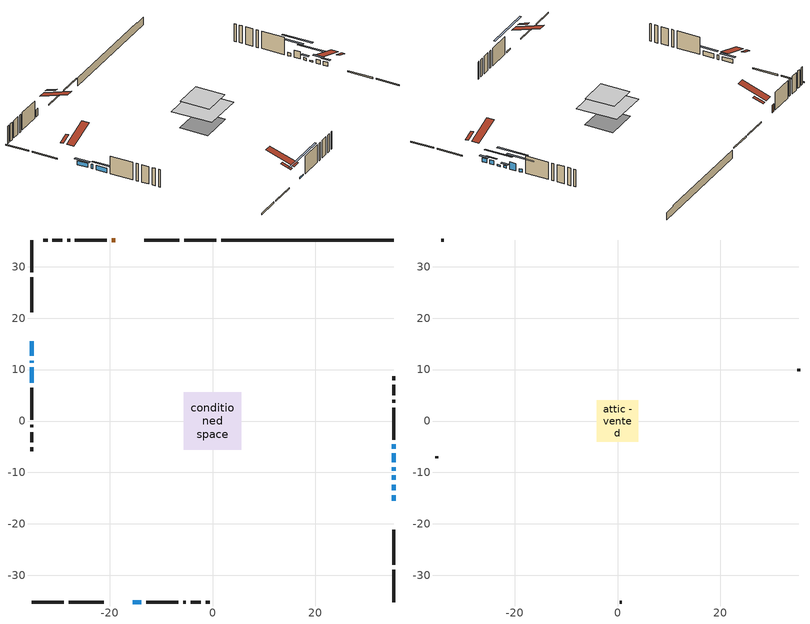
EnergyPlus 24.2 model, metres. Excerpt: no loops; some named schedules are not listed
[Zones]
conditioned space
 floor adiabatic (AdiabaticFloorConstruction): -5.57,-5.57 -5.57,5.57 5.57,5.57 5.57,-5.57 z2.99
 floor foundation (Slab1 construction): -4.48,-3.89 -4.48,3.89 4.48,3.89 4.48,-3.89 z-1.73
 wall outside (RimJoist1 construction): 0.76,35.2 -5.51,35.2 / -35.2,-35.2 -28.92,-35.2 / -35.2,35.2 -35.2,28.92 / 35.2,-35.2 35.2,-28.92 z0.55:0.85
 wall outside (RimJoist2 construction): -6.44,35.2 -13.31,35.2 / -28,-35.2 -21.13,-35.2 / -35.2,28 -35.2,21.13 / 35.2,-28 35.2,-21.13 z0.55:0.85
 wall outside (AdiabaticWallConstruction 1): -18.89,35.2 -19.6,35.2 z0.55:2.58
 wall outside (AdiabaticWallConstruction): 35.2,-15.55 35.2,-14.41 / -35.2,15.55 -35.2,12.66 z0.55:1.67; 35.2,-13.48 35.2,-12.36 z0.55:1.64; 35.2,-11.43 35.2,-10.57 / -15.55,-35.2 -13.82,-35.2 z0.55:0.93; 35.2,-9.64 35.2,-8.95 z0.55:1.21; -35.2,11.73 -35.2,11.34 z0.55:1.77; -35.2,10.41 -35.2,7.41 z0.55:1.79; 35.2,-8.03 35.2,-6.3 z0.55:2.53; 35.2,-5.37 35.2,-4.55 z0.55:1.41
 wall outside (Wall1 construction): -20.53,35.2 -26.76,35.2 / -12.9,-35.2 -6.66,-35.2 / -35.2,6.48 -35.2,0.24 / 35.2,-3.63 35.2,2.61 z0.55:5.43
 wall outside (Wall2 construction): -27.69,35.2 -28.26,35.2 / -5.73,-35.2 -5.16,-35.2 / -35.2,-0.69 -35.2,-1.25 / 35.2,3.54 35.2,4.11 z0.55:5.43
 wall outside (Wall3 construction): -29.19,35.2 -31.16,35.2 / -4.23,-35.2 -2.26,-35.2 / -35.2,-2.18 -35.2,-4.15 / 35.2,5.04 35.2,7.01 z0.55:5.43
 wall outside (Wall5 construction): -32.09,35.2 -32.9,35.2 / -1.34,-35.2 -0.53,-35.2 / -35.2,-5.08 -35.2,-5.89 / 35.2,7.94 35.2,8.75 z0.55:5.43
 wall foundation (FoundationWall1 construction): 1.69,35.2,-1.73 1.69,35.2,0.55 31.85,35.2,0.55 31.85,35.2,0.26 35.2,35.2,0.26 35.2,35.2,-1.73
 window (WindowConstruction): 35.2,-15.55 35.2,-14.41 z0.55:1.67
 window (WindowConstruction 6): 35.2,-13.48 35.2,-12.36 z0.55:1.64
 window (WindowConstruction 8): 35.2,-11.43 35.2,-10.57 z0.55:0.93
 window (WindowConstruction 9): -15.55,-35.2 -13.83,-35.2 z0.55:0.93
 window (WindowConstruction 1): 35.2,-9.64 35.2,-8.95 z0.55:1.21
 window (WindowConstruction 2): -35.2,15.55 -35.2,12.66 z0.55:1.67
 window (WindowConstruction 7): -35.2,11.73 -35.2,11.34 z0.55:1.77
 window (WindowConstruction 3): -35.2,10.41 -35.2,7.41 z0.55:1.79
 window (WindowConstruction 4): 35.2,-8.03 35.2,-6.3 z0.55:2.53
 window (WindowConstruction 5): 35.2,-5.37 35.2,-4.55 z0.55:1.41
 door (Door): -18.89,35.2 -19.6,35.2 z0.55:2.58
 ceiling adiabatic (AdiabaticFloorConstruction): 5.57,-5.57 5.57,5.57 -5.57,5.57 -5.57,-5.57 z2.99
 roof outside (Roof1 construction): -14.98,35.2,5.43 -14.98,32.4,6.36 -14.24,32.4,6.36 -14.24,35.2,5.43; -19.46,-35.2,5.43 -19.46,-32.4,6.36 -20.2,-32.4,6.36 -20.2,-35.2,5.43; -35.2,19.46,5.43 -32.4,19.46,6.36 -32.4,20.2,6.36 -35.2,20.2,5.43; 35.2,-19.46,5.43 32.4,-19.46,6.36 32.4,-20.2,6.36 35.2,-20.2,5.43
attic - vented
 floor to conditioned space (Floor1 construction Reversed): -3.99,-3.99 -3.99,3.99 3.99,3.99 3.99,-3.99 z5.43
 wall outside (Wall7 construction): -33.83,35.2 -34.27,35.2 / 0.4,-35.2 0.85,-35.2 / -35.2,-6.82 -35.2,-7.26 / 35.2,9.67 35.2,10.12 z0.55:5.43
 roof outside (Roof2 construction): -17.96,35.2,5.43 -17.96,27.43,8.02 -15.91,27.43,8.02 -15.91,35.2,5.43; -16.48,-35.2,5.43 -16.48,-27.43,8.02 -18.53,-27.43,8.02 -18.53,-35.2,5.43; -35.2,16.48,5.43 -27.43,16.48,8.02 -27.43,18.53,8.02 -35.2,18.53,5.43; 35.2,-16.48,5.43 27.43,-16.48,8.02 27.43,-18.53,8.02 35.2,-18.53,5.43
shading: 35.2,-13.8 35.2,-16.16 35.66,-16.16 35.66,-13.8 z2.28; 35.2,-11.45 35.2,-14.39 35.66,-14.39 35.66,-11.45 z2.55; 35.2,-7.22 35.2,-14.78 35.66,-14.78 35.66,-7.22 z4.28; -8.03,-35.2 -21.34,-35.2 -21.34,-35.66 -8.03,-35.66 z6.72; 35.2,-8.34 35.2,-10.25 35.66,-10.25 35.66,-8.34 z1.82; -35.2,12.05 -35.2,16.16 -35.66,16.16 -35.66,12.05 z2.28; -35.2,6.5 -35.2,11.32 -35.66,11.32 -35.66,6.5 z2.7; 35.2,-2.95 35.2,-11.38 35.66,-11.38 35.66,-2.95 z5.88; 35.2,-1.2 35.2,-8.72 35.66,-8.72 35.66,-1.2 z4.76
[Building]
Building 1: Terrain=Suburbs
[Site:Location]
Montreal Intl AP_QC: Latitude {deg}=45.47; Longitude {deg}=-73.74; Time Zone {hr}=-5; Elevation {m}=36; Keep Site Location Information=Yes
[Site:GroundTemperature:Shallow]
2.07863, -0.316383, -0.508184, 0.628371, 5.19101, 9.73239, 13.6695, 16.1636, 16.3755, 14.347, 10.5102, 6.10817
[Site:WaterMainsTemperature]
Calculation Method=Schedule; Temperature Schedule=mains temperature schedule
[Material] Roughness=Rough; Thermal Absorptance=0.9
Name | Thickness {m} | Conductivity {W/m-K} | Density {kg/m3} | Specific Heat {J/kg-K} | Solar Absorptance | Visible Absorptance
asphalt or fiberglass shingles | 0.00635 | 0.162714 | 1121.4 | 1465.45 | 0.4 | 0.4
ceiling stud and cavity | 0.1397 | 0.0760664 | 65.682 | 1177.47 | 0.7 | 0.7
concrete 4.0 in. | 0.1016 | 1.803125 | 2242.8 | 837.4 | 0.7 | 0.7
concrete 8.0 in. | 0.2032 | 1.803125 | 2242.8 | 837.4 | 0.7 | 0.7
door material | 0.04445 | 0.053851 | 512.64 | 1214.23 | 0.7 | 0.7
floor covering | 0.0127 | 0.0433444 | 54.468 | 1339.84 | 0.6 | 0.6
floor rigid ins; wall rigid ins | 0.512978 | 0.029427 | 32.04 | 1214.23 | 0.7 | 0.7
floor stud and cavity | 0.1397 | 1.75129 | 37.0049 | 1207.88 | 0.7 | 0.7
furniture material conditioned space 1 | 0.1524 | 0.115458 | 640.8 | 1214.23 | 0.6 | 0.6
gypsum board | 0.0127 | 0.160291 | 801 | 837.4 | 0.6 | 0.6
osb sheathing 0.5 in. | 0.0127 | 0.115458 | 512.64 | 1214.23 | 0.7 | 0.7
osb sheathing 0.75 in. | 0.01905 | 0.115458 | 512.64 | 1214.23 | 0.7 | 0.7
osb sheathing 2.0 in. | 0.0508 | 0.115458 | 512.64 | 1214.23 | 0.7 | 0.7
rim joist stud and cavity | 0.0508 | 0.0292424 | 125.044 | 1163.47 | 0.6 | 0.6
rim joist stud and cavity 1 | 0.0508 | 0.0293615 | 125.044 | 1163.47 | 0.6 | 0.6
roof stud and cavity | 0.2032 | 0.119488 | 78.34581 | 1123.46 | 0.7 | 0.7
wall stud and cavity | 0.1397 | 0.0937807 | 139.0536 | 1170.24 | 0.7 | 0.7
wall stud and cavity 1 | 0.1397 | 0.0988026 | 139.0536 | 1170.24 | 0.7 | 0.7
wall stud and cavity 2 | 0.1397 | 0.0812893 | 139.0536 | 1170.24 | 0.7 | 0.7
wall stud and cavity 3 | 0.1397 | 0.0833386 | 139.0536 | 1170.24 | 0.7 | 0.7
wall stud and cavity 4 | 0.0889 | 6.1454 | 50.32683 | 1063.81 | 0.6 | 0.6
wall stud and cavity 5 | 0.0889 | 0.380278 | 52.3479 | 1209.89 | 0.7 | 0.7
wall stud and cavity 6 | 0.0889 | 0.391764 | 83.0341 | 1211.67 | 0.7 | 0.7
wood siding | 0.0254 | 0.102417 | 544.68 | 1172.36 | 0.4 | 0.4
wood siding 1 | 0.00254 | 0.102417 | 544.68 | 1172.36 | 0.4 | 0.4
wood siding 2; wood siding 3; wood siding 4 | 0.0254 | 0.102417 | 544.68 | 1172.36 | 0.7 | 0.7
[WindowMaterial:SimpleGlazingSystem]
Name | U-Factor {W/m2-K} | Solar Heat Gain Coefficient
WindowMaterial | 2.67207 | 0.55
WindowMaterial 1 | 2.67661 | 0.43
WindowMaterial 2 | 2.662982 | 0.61
WindowMaterial 3 | 2.66241 | 0.62
WindowMaterial 4 | 4.1404 | 0.68
WindowMaterial 5 | 2.66639 | 0.54
WindowMaterial 6 | 2.66412 | 0.59
WindowMaterial 7 | 2.63402 | 0.59
WindowMaterial 8 | 6.064104 | 0.57
[Construction]
AdiabaticFloorConstruction: floor stud and cavity, floor rigid ins, osb sheathing 0.75 in., floor covering
AdiabaticWallConstruction: wood siding 3, wall rigid ins, wall stud and cavity 5, gypsum board
AdiabaticWallConstruction 1: wood siding 4, wall rigid ins, wall stud and cavity 5, gypsum board
Door: door material
Floor1 construction Reversed: gypsum board, ceiling stud and cavity
FoundationWall1 construction: concrete 8.0 in.
furniture construction conditioned space 1: furniture material conditioned space 1
PartitionWallConstruction: gypsum board, wall stud and cavity 6, gypsum board
RimJoist1 construction: wood siding 2, osb sheathing 2.0 in., rim joist stud and cavity
RimJoist2 construction: wood siding 2, osb sheathing 2.0 in., rim joist stud and cavity 1
Roof1 construction: asphalt or fiberglass shingles, osb sheathing 0.75 in., roof stud and cavity, gypsum board
Roof2 construction: asphalt or fiberglass shingles
Slab1 construction: concrete 4.0 in.
Wall1 construction: wood siding, osb sheathing 0.5 in., wall stud and cavity, gypsum board
Wall2 construction: wood siding, osb sheathing 0.5 in., wall stud and cavity 1, gypsum board
Wall3 construction: wood siding, osb sheathing 0.5 in., wall stud and cavity 2, gypsum board
Wall5 construction: wood siding, osb sheathing 0.5 in., wall stud and cavity 3, gypsum board
Wall7 construction: wood siding 1, wall stud and cavity 4
WindowConstruction: WindowMaterial
WindowConstruction 1: WindowMaterial 1
WindowConstruction 2: WindowMaterial 2
WindowConstruction 3: WindowMaterial 3
WindowConstruction 4: WindowMaterial 4
WindowConstruction 5: WindowMaterial 5
WindowConstruction 6: WindowMaterial 6
WindowConstruction 7: WindowMaterial 7
WindowConstruction 8; WindowConstruction 9: WindowMaterial 8
[Zone] Multiplier=1; Part of Total Floor Area=Yes
Name | Volume {m3}
attic - vented | 26.7889
conditioned space | 489.2
[Space]
Name | Zone | Volume {m3}
attic - vented 1 | attic - vented | 26.7889
conditioned space 1 | conditioned space | 489.2
[ZoneInfiltration:EffectiveLeakageArea]
infil attic - vented 1: Zone or Space=attic - vented 1; Schedule=Always On Discrete; Effective Air Leakage Area {cm2}=2547.6; Stack Coefficient=0.000519301; Wind Coefficient=1.53968e-05
[ZoneMixing]
whole house fan mix: Zone or Space=attic - vented; Schedule=Always On Continuous; Design Flow Rate Calculation Method=Flow/Zone; Design Flow Rate {m3/s}=0; Source Zone or Space=conditioned space
[SurfaceProperty:ExposedFoundationPerimeter]
Slab1: Exposed Perimeter Calculation Method=TotalExposedPerimeter; Total Exposed Perimeter {m}=33.509
[InternalMass] Zone or ZoneList=conditioned space; Space or SpaceList=conditioned space 1
Name | Construction | Surface Area {m2}
furniture mass conditioned space 1 | furniture construction conditioned space 1 | 77.5318
partition wall mass | PartitionWallConstruction | 193.83
[Lights]
interior lighting: Zone or ZoneList or Space or SpaceList=conditioned space 1; Schedule=interior lighting schedule; Design Level Calculation Method=LightingLevel; Lighting Level {W}=343.2; Return Air Fraction=0; Fraction Radiant=0.6; Fraction Visible=0.2; Fraction Replaceable=1
[People]
occupants: Zone or ZoneList or Space or SpaceList=conditioned space 1; Number of People Schedule=occupants schedule; Number of People Calculation Method=People; Number of People=3; Fraction Radiant=0.314171; Sensible Heat Fraction=0.56303; Activity Level Schedule=occupants activity schedule; Carbon Dioxide Generation Rate {m3/s-W}=0; Enable ASHRAE 55 Comfort Warnings=No; Mean Radiant Temperature Calculation Type=EnclosureAveraged
[ElectricEquipment] Zone or ZoneList or Space or SpaceList=conditioned space 1; Design Level Calculation Method=EquipmentLevel
Name | Schedule | Design Level {W} | Fraction Latent | Fraction Radiant | Fraction Lost
clothes dryer | clothes dryer schedule | 140.772 | 0.015 | 0.081 | 0.85
clothes washer | clothes washer schedule | 32.1985 | 0.03 | 0.162 | 0.7
cooking range | cooking range schedule | 215.147 | 0.08 | 0.432 | 0.2
dishwasher | dishwasher schedule | 66.8632 | 0.3 | 0.18 | 0.4
fridge | fridge schedule | 72.9452 | 0 | 0.6 | 0
mech vent bath fan 0 | mech vent bath fan 0 schedule | 100 | 0 | 0 | 1
mech vent house fan | mech vent house fan schedule | 0 | 0 | 0 | 1
mech vent house fan cfis | mech vent house fan cfis schedule | 0 | 0 | 0 | 0
mech vent range fan 0 | mech vent range fan 0 schedule | 150 | 0 | 0 | 1
misc plug loads | misc plug loads schedule | 494.7 | 0.045 | 0.513 | 0.1
whole house fan | Always On Discrete | 0 | 0 | 0 | 1
[OtherEquipment] Zone or ZoneList or Space or SpaceList=conditioned space 1; Design Level Calculation Method=EquipmentLevel
Name | Fuel Type | Schedule | Design Level {W} | Fraction Latent | Fraction Radiant | Fraction Lost
clothes dryer 1 | Electricity | clothes dryer schedule | 0 | 0.015 | 0.081 | 0.85
cooking range 1 | Electricity | cooking range schedule | 0 | 0.08 | 0.432 | 0.2
general water use latent | None | general water use schedule | 62.594 | 1 | 0 | 0
general water use sensible | None | general water use schedule | -61.6891 | 0 | 0.6 | 0
mech vent house fan latent load | None | Always On Discrete | 0 | 1 | 0 | 0
mech vent house fan sensible load | None | Always On Discrete | 0 | 0 | 0 | 0
water heater energy adjustment1 | NaturalGas | Always On Discrete | 0.01 | 0 | 0 | 1
[ZoneInfiltration:DesignFlowRate] Zone or ZoneList or Space or SpaceList=conditioned space 1; Schedule=Always On Discrete; Design Flow Rate Calculation Method=Flow/Zone; Design Flow Rate {m3/s}=0
infil flow; natural vent flow; whole house fan flow
[Foundation:Kiva]
Foundation Kiva 1: Initial Indoor Air Temperature {C}=18; Wall Height Above Grade {m}=0.549981; Wall Depth Below Slab {m}=0.2032
[Foundation:Kiva:Settings]
Soil Conductivity {W/m-K}=0.849921; Soil Density {kg/m3}=1842.3; Soil Specific Heat {J/kg-K}=418.7; Ground Solar Absorptivity=0.9; Ground Thermal Absorptivity=0.9; Ground Surface Roughness {m}=0.03; Far-Field Width {m}=40; Deep-Ground Boundary Condition=ZeroFlux; Deep-Ground Depth {m}=40; Minimum Cell Dimension {m}=0.2; Maximum Cell Growth Coefficient=3; Simulation Timestep=Timestep
[Exterior:Lights]
exterior lighting: Schedule=exterior lighting schedule; Design Level {W}=75.6
[Schedule:Constant]
Name | Hourly Value
Always On Continuous; mech vent house fan schedule; mech vent house fan cfis schedule; Always On Discrete | 1
occupants activity schedule | 117.228
fridge schedule | 0
[Schedule:Week:Daily]
interior lighting schedule Week Rule - Jan1-Jan27: interior lighting schedule day, interior lighting schedule day, interior lighting schedule day, interior lighting schedule day, interior lighting schedule day, interior lighting schedule day, interior lighting schedule day, interior lighting schedule default day, interior lighting schedule default day, interior lighting schedule default day, interior lighting schedule default day, interior lighting schedule default day
interior lighting schedule Week Rule - Jan28-Feb3: interior lighting schedule day, interior lighting schedule day, interior lighting schedule day, interior lighting schedule day, interior lighting schedule day 1, interior lighting schedule day 1, interior lighting schedule day 1, interior lighting schedule default day, interior lighting schedule default day, interior lighting schedule default day, interior lighting schedule default day, interior lighting schedule default day
interior lighting schedule Week Rule - Feb4-Feb24: interior lighting schedule day 1, interior lighting schedule day 1, interior lighting schedule day 1, interior lighting schedule day 1, interior lighting schedule day 1, interior lighting schedule day 1, interior lighting schedule day 1, interior lighting schedule default day, interior lighting schedule default day, interior lighting schedule default day, interior lighting schedule default day, interior lighting schedule default day
interior lighting schedule Week Rule - Feb25-Mar3: interior lighting schedule day 1, interior lighting schedule day 1, interior lighting schedule day 1, interior lighting schedule day 1, interior lighting schedule day 2, interior lighting schedule day 2, interior lighting schedule day 2, interior lighting schedule default day, interior lighting schedule default day, interior lighting schedule default day, interior lighting schedule default day, interior lighting schedule default day
interior lighting schedule Week Rule - Mar4-Mar31: interior lighting schedule day 2, interior lighting schedule day 2, interior lighting schedule day 2, interior lighting schedule day 2, interior lighting schedule day 2, interior lighting schedule day 2, interior lighting schedule day 2, interior lighting schedule default day, interior lighting schedule default day, interior lighting schedule default day, interior lighting schedule default day, interior lighting schedule default day
interior lighting schedule Week Rule - Apr1-Apr28: interior lighting schedule day 3, interior lighting schedule day 3, interior lighting schedule day 3, interior lighting schedule day 3, interior lighting schedule day 3, interior lighting schedule day 3, interior lighting schedule day 3, interior lighting schedule default day, interior lighting schedule default day, interior lighting schedule default day, interior lighting schedule default day, interior lighting schedule default day
interior lighting schedule Week Rule - Apr29-May5: interior lighting schedule day 3, interior lighting schedule day 3, interior lighting schedule day 4, interior lighting schedule day 4, interior lighting schedule day 4, interior lighting schedule day 4, interior lighting schedule day 4, interior lighting schedule default day, interior lighting schedule default day, interior lighting schedule default day, interior lighting schedule default day, interior lighting schedule default day
interior lighting schedule Week Rule - May6-May26: interior lighting schedule day 4, interior lighting schedule day 4, interior lighting schedule day 4, interior lighting schedule day 4, interior lighting schedule day 4, interior lighting schedule day 4, interior lighting schedule day 4, interior lighting schedule default day, interior lighting schedule default day, interior lighting schedule default day, interior lighting schedule default day, interior lighting schedule default day
interior lighting schedule Week Rule - May27-Jun2: interior lighting schedule day 4, interior lighting schedule day 4, interior lighting schedule day 4, interior lighting schedule day 4, interior lighting schedule day 4, interior lighting schedule day 5, interior lighting schedule day 5, interior lighting schedule default day, interior lighting schedule default day, interior lighting schedule default day, interior lighting schedule default day, interior lighting schedule default day
interior lighting schedule Week Rule - Jun3-Jun30: interior lighting schedule day 5, interior lighting schedule day 5, interior lighting schedule day 5, interior lighting schedule day 5, interior lighting schedule day 5, interior lighting schedule day 5, interior lighting schedule day 5, interior lighting schedule default day, interior lighting schedule default day, interior lighting schedule default day, interior lighting schedule default day, interior lighting schedule default day
interior lighting schedule Week Rule - Jul1-Jul28: interior lighting schedule day 6, interior lighting schedule day 6, interior lighting schedule day 6, interior lighting schedule day 6, interior lighting schedule day 6, interior lighting schedule day 6, interior lighting schedule day 6, interior lighting schedule default day, interior lighting schedule default day, interior lighting schedule default day, interior lighting schedule default day, interior lighting schedule default day
interior lighting schedule Week Rule - Jul29-Aug4: interior lighting schedule day 6, interior lighting schedule day 6, interior lighting schedule day 6, interior lighting schedule day 7, interior lighting schedule day 7, interior lighting schedule day 7, interior lighting schedule day 7, interior lighting schedule default day, interior lighting schedule default day, interior lighting schedule default day, interior lighting schedule default day, interior lighting schedule default day
interior lighting schedule Week Rule - Aug5-Aug25: interior lighting schedule day 7, interior lighting schedule day 7, interior lighting schedule day 7, interior lighting schedule day 7, interior lighting schedule day 7, interior lighting schedule day 7, interior lighting schedule day 7, interior lighting schedule default day, interior lighting schedule default day, interior lighting schedule default day, interior lighting schedule default day, interior lighting schedule default day
interior lighting schedule Week Rule - Aug26-Sep1: interior lighting schedule day 7, interior lighting schedule day 7, interior lighting schedule day 7, interior lighting schedule day 7, interior lighting schedule day 7, interior lighting schedule day 7, interior lighting schedule day 8, interior lighting schedule default day, interior lighting schedule default day, interior lighting schedule default day, interior lighting schedule default day, interior lighting schedule default day
interior lighting schedule Week Rule - Sep2-Sep29: interior lighting schedule day 8, interior lighting schedule day 8, interior lighting schedule day 8, interior lighting schedule day 8, interior lighting schedule day 8, interior lighting schedule day 8, interior lighting schedule day 8, interior lighting schedule default day, interior lighting schedule default day, interior lighting schedule default day, interior lighting schedule default day, interior lighting schedule default day
interior lighting schedule Week Rule - Sep30-Oct6: interior lighting schedule day 8, interior lighting schedule day 9, interior lighting schedule day 9, interior lighting schedule day 9, interior lighting schedule day 9, interior lighting schedule day 9, interior lighting schedule day 9, interior lighting schedule default day, interior lighting schedule default day, interior lighting schedule default day, interior lighting schedule default day, interior lighting schedule default day
interior lighting schedule Week Rule - Oct7-Oct27: interior lighting schedule day 9, interior lighting schedule day 9, interior lighting schedule day 9, interior lighting schedule day 9, interior lighting schedule day 9, interior lighting schedule day 9, interior lighting schedule day 9, interior lighting schedule default day, interior lighting schedule default day, interior lighting schedule default day, interior lighting schedule default day, interior lighting schedule default day
interior lighting schedule Week Rule - Oct28-Nov3: interior lighting schedule day 9, interior lighting schedule day 9, interior lighting schedule day 9, interior lighting schedule day 9, interior lighting schedule day 10, interior lighting schedule day 10, interior lighting schedule day 10, interior lighting schedule default day, interior lighting schedule default day, interior lighting schedule default day, interior lighting schedule default day, interior lighting schedule default day
interior lighting schedule Week Rule - Nov4-Nov24: interior lighting schedule day 10, interior lighting schedule day 10, interior lighting schedule day 10, interior lighting schedule day 10, interior lighting schedule day 10, interior lighting schedule day 10, interior lighting schedule day 10, interior lighting schedule default day, interior lighting schedule default day, interior lighting schedule default day, interior lighting schedule default day, interior lighting schedule default day
interior lighting schedule Week Rule - Nov25-Dec1: interior lighting schedule day 10, interior lighting schedule day 10, interior lighting schedule day 10, interior lighting schedule day 10, interior lighting schedule day 10, interior lighting schedule day 10, interior lighting schedule day 11, interior lighting schedule default day, interior lighting schedule default day, interior lighting schedule default day, interior lighting schedule default day, interior lighting schedule default day
interior lighting schedule Week Rule - Dec2-Dec31: interior lighting schedule day 11, interior lighting schedule day 11, interior lighting schedule day 11, interior lighting schedule day 11, interior lighting schedule day 11, interior lighting schedule day 11, interior lighting schedule day 11, interior lighting schedule default day, interior lighting schedule default day, interior lighting schedule default day, interior lighting schedule default day, interior lighting schedule default day
occupants schedule Week Rule - Jan1-Dec31: occupants schedule day, occupants schedule day, occupants schedule day, occupants schedule day, occupants schedule day, occupants schedule day, occupants schedule day, occupants schedule default day, occupants schedule default day, occupants schedule default day, occupants schedule default day, occupants schedule default day
clothes dryer schedule Week Rule - Jan1-Dec31: clothes dryer schedule day, clothes dryer schedule day, clothes dryer schedule day, clothes dryer schedule day, clothes dryer schedule day, clothes dryer schedule day, clothes dryer schedule day, clothes dryer schedule default day, clothes dryer schedule default day, clothes dryer schedule default day, clothes dryer schedule default day, clothes dryer schedule default day
clothes washer schedule Week Rule - Jan1-Dec31: clothes washer schedule day, clothes washer schedule day, clothes washer schedule day, clothes washer schedule day, clothes washer schedule day, clothes washer schedule day, clothes washer schedule day, clothes washer schedule default day, clothes washer schedule default day, clothes washer schedule default day, clothes washer schedule default day, clothes washer schedule default day
cooking range schedule Week Rule - Jan1-Dec31: cooking range schedule day, cooking range schedule day, cooking range schedule day, cooking range schedule day, cooking range schedule day, cooking range schedule day, cooking range schedule day, cooking range schedule default day, cooking range schedule default day, cooking range schedule default day, cooking range schedule default day, cooking range schedule default day
dishwasher schedule Week Rule - Jan1-Dec31: dishwasher schedule day, dishwasher schedule day, dishwasher schedule day, dishwasher schedule day, dishwasher schedule day, dishwasher schedule day, dishwasher schedule day, dishwasher schedule default day, dishwasher schedule default day, dishwasher schedule default day, dishwasher schedule default day, dishwasher schedule default day
mech vent bath fan 0 schedule Week Rule - Jan1-Dec31: mech vent bath fan 0 schedule day, mech vent bath fan 0 schedule day, mech vent bath fan 0 schedule day, mech vent bath fan 0 schedule day, mech vent bath fan 0 schedule day, mech vent bath fan 0 schedule day, mech vent bath fan 0 schedule day, mech vent bath fan 0 schedule default day, mech vent bath fan 0 schedule default day, mech vent bath fan 0 schedule default day, mech vent bath fan 0 schedule default day, mech vent bath fan 0 schedule default day
mech vent range fan 0 schedule Week Rule - Jan1-Dec31: mech vent range fan 0 schedule day, mech vent range fan 0 schedule day, mech vent range fan 0 schedule day, mech vent range fan 0 schedule day, mech vent range fan 0 schedule day, mech vent range fan 0 schedule day, mech vent range fan 0 schedule day, mech vent range fan 0 schedule default day, mech vent range fan 0 schedule default day, mech vent range fan 0 schedule default day, mech vent range fan 0 schedule default day, mech vent range fan 0 schedule default day
misc plug loads schedule Week Rule - Jan1-Dec31: misc plug loads schedule day, misc plug loads schedule day, misc plug loads schedule day, misc plug loads schedule day, misc plug loads schedule day, misc plug loads schedule day, misc plug loads schedule day, misc plug loads schedule default day, misc plug loads schedule default day, misc plug loads schedule default day, misc plug loads schedule default day, misc plug loads schedule default day
general water use schedule Week Rule - Jan1-Dec31: general water use schedule day, general water use schedule day, general water use schedule day, general water use schedule day, general water use schedule day, general water use schedule day, general water use schedule day, general water use schedule default day, general water use schedule default day, general water use schedule default day, general water use schedule default day, general water use schedule default day
exterior lighting schedule Week Rule - Jan1-Jan27: exterior lighting schedule day, exterior lighting schedule day, exterior lighting schedule day, exterior lighting schedule day, exterior lighting schedule day, exterior lighting schedule day, exterior lighting schedule day, exterior lighting schedule default day, exterior lighting schedule default day, exterior lighting schedule default day, exterior lighting schedule default day, exterior lighting schedule default day
exterior lighting schedule Week Rule - Jan28-Feb3: exterior lighting schedule day, exterior lighting schedule day, exterior lighting schedule day, exterior lighting schedule day, exterior lighting schedule day 1, exterior lighting schedule day 1, exterior lighting schedule day 1, exterior lighting schedule default day, exterior lighting schedule default day, exterior lighting schedule default day, exterior lighting schedule default day, exterior lighting schedule default day
exterior lighting schedule Week Rule - Feb4-Feb24: exterior lighting schedule day 1, exterior lighting schedule day 1, exterior lighting schedule day 1, exterior lighting schedule day 1, exterior lighting schedule day 1, exterior lighting schedule day 1, exterior lighting schedule day 1, exterior lighting schedule default day, exterior lighting schedule default day, exterior lighting schedule default day, exterior lighting schedule default day, exterior lighting schedule default day
exterior lighting schedule Week Rule - Feb25-Mar3: exterior lighting schedule day 1, exterior lighting schedule day 1, exterior lighting schedule day 1, exterior lighting schedule day 1, exterior lighting schedule day 2, exterior lighting schedule day 2, exterior lighting schedule day 2, exterior lighting schedule default day, exterior lighting schedule default day, exterior lighting schedule default day, exterior lighting schedule default day, exterior lighting schedule default day
exterior lighting schedule Week Rule - Mar4-Mar31: exterior lighting schedule day 2, exterior lighting schedule day 2, exterior lighting schedule day 2, exterior lighting schedule day 2, exterior lighting schedule day 2, exterior lighting schedule day 2, exterior lighting schedule day 2, exterior lighting schedule default day, exterior lighting schedule default day, exterior lighting schedule default day, exterior lighting schedule default day, exterior lighting schedule default day
exterior lighting schedule Week Rule - Apr1-Apr28: exterior lighting schedule day 3, exterior lighting schedule day 3, exterior lighting schedule day 3, exterior lighting schedule day 3, exterior lighting schedule day 3, exterior lighting schedule day 3, exterior lighting schedule day 3, exterior lighting schedule default day, exterior lighting schedule default day, exterior lighting schedule default day, exterior lighting schedule default day, exterior lighting schedule default day
exterior lighting schedule Week Rule - Apr29-May5: exterior lighting schedule day 3, exterior lighting schedule day 3, exterior lighting schedule day 4, exterior lighting schedule day 4, exterior lighting schedule day 4, exterior lighting schedule day 4, exterior lighting schedule day 4, exterior lighting schedule default day, exterior lighting schedule default day, exterior lighting schedule default day, exterior lighting schedule default day, exterior lighting schedule default day
exterior lighting schedule Week Rule - May6-May26: exterior lighting schedule day 4, exterior lighting schedule day 4, exterior lighting schedule day 4, exterior lighting schedule day 4, exterior lighting schedule day 4, exterior lighting schedule day 4, exterior lighting schedule day 4, exterior lighting schedule default day, exterior lighting schedule default day, exterior lighting schedule default day, exterior lighting schedule default day, exterior lighting schedule default day
exterior lighting schedule Week Rule - May27-Jun2: exterior lighting schedule day 4, exterior lighting schedule day 4, exterior lighting schedule day 4, exterior lighting schedule day 4, exterior lighting schedule day 4, exterior lighting schedule day 5, exterior lighting schedule day 5, exterior lighting schedule default day, exterior lighting schedule default day, exterior lighting schedule default day, exterior lighting schedule default day, exterior lighting schedule default day
exterior lighting schedule Week Rule - Jun3-Jun30: exterior lighting schedule day 5, exterior lighting schedule day 5, exterior lighting schedule day 5, exterior lighting schedule day 5, exterior lighting schedule day 5, exterior lighting schedule day 5, exterior lighting schedule day 5, exterior lighting schedule default day, exterior lighting schedule default day, exterior lighting schedule default day, exterior lighting schedule default day, exterior lighting schedule default day
exterior lighting schedule Week Rule - Jul1-Jul28: exterior lighting schedule day 6, exterior lighting schedule day 6, exterior lighting schedule day 6, exterior lighting schedule day 6, exterior lighting schedule day 6, exterior lighting schedule day 6, exterior lighting schedule day 6, exterior lighting schedule default day, exterior lighting schedule default day, exterior lighting schedule default day, exterior lighting schedule default day, exterior lighting schedule default day
exterior lighting schedule Week Rule - Jul29-Aug4: exterior lighting schedule day 6, exterior lighting schedule day 6, exterior lighting schedule day 6, exterior lighting schedule day 7, exterior lighting schedule day 7, exterior lighting schedule day 7, exterior lighting schedule day 7, exterior lighting schedule default day, exterior lighting schedule default day, exterior lighting schedule default day, exterior lighting schedule default day, exterior lighting schedule default day
exterior lighting schedule Week Rule - Aug5-Aug25: exterior lighting schedule day 7, exterior lighting schedule day 7, exterior lighting schedule day 7, exterior lighting schedule day 7, exterior lighting schedule day 7, exterior lighting schedule day 7, exterior lighting schedule day 7, exterior lighting schedule default day, exterior lighting schedule default day, exterior lighting schedule default day, exterior lighting schedule default day, exterior lighting schedule default day
exterior lighting schedule Week Rule - Aug26-Sep1: exterior lighting schedule day 7, exterior lighting schedule day 7, exterior lighting schedule day 7, exterior lighting schedule day 7, exterior lighting schedule day 7, exterior lighting schedule day 7, exterior lighting schedule day 8, exterior lighting schedule default day, exterior lighting schedule default day, exterior lighting schedule default day, exterior lighting schedule default day, exterior lighting schedule default day
exterior lighting schedule Week Rule - Sep2-Sep29: exterior lighting schedule day 8, exterior lighting schedule day 8, exterior lighting schedule day 8, exterior lighting schedule day 8, exterior lighting schedule day 8, exterior lighting schedule day 8, exterior lighting schedule day 8, exterior lighting schedule default day, exterior lighting schedule default day, exterior lighting schedule default day, exterior lighting schedule default day, exterior lighting schedule default day
exterior lighting schedule Week Rule - Sep30-Oct6: exterior lighting schedule day 8, exterior lighting schedule day 9, exterior lighting schedule day 9, exterior lighting schedule day 9, exterior lighting schedule day 9, exterior lighting schedule day 9, exterior lighting schedule day 9, exterior lighting schedule default day, exterior lighting schedule default day, exterior lighting schedule default day, exterior lighting schedule default day, exterior lighting schedule default day
[Schedule:Year]
interior lighting schedule: interior lighting schedule Week Rule - Jan1-Jan27, 1, 1, 1, 27, interior lighting schedule Week Rule - Jan28-Feb3, 1, 28, 2, 3, interior lighting schedule Week Rule - Feb4-Feb24, 2, 4, 2, 24, interior lighting schedule Week Rule - Feb25-Mar3, 2, 25, 3, 3, interior lighting schedule Week Rule - Mar4-Mar31, 3, 4, 3, 31, interior lighting schedule Week Rule - Apr1-Apr28, 4, 1, 4, 28, interior lighting schedule Week Rule - Apr29-May5, 4, 29, 5, 5, interior lighting schedule Week Rule - May6-May26, 5, 6, 5, 26, interior lighting schedule Week Rule - May27-Jun2, 5, 27, 6, 2, interior lighting schedule Week Rule - Jun3-Jun30, 6, 3, 6, 30, interior lighting schedule Week Rule - Jul1-Jul28, 7, 1, 7, 28, interior lighting schedule Week Rule - Jul29-Aug4, 7, 29, 8, 4, interior lighting schedule Week Rule - Aug5-Aug25, 8, 5, 8, 25, interior lighting schedule Week Rule - Aug26-Sep1, 8, 26, 9, 1, interior lighting schedule Week Rule - Sep2-Sep29, 9, 2, 9, 29, interior lighting schedule Week Rule - Sep30-Oct6, 9, 30, 10, 6, interior lighting schedule Week Rule - Oct7-Oct27, 10, 7, 10, 27, interior lighting schedule Week Rule - Oct28-Nov3, 10, 28, 11, 3, interior lighting schedule Week Rule - Nov4-Nov24, 11, 4, 11, 24, interior lighting schedule Week Rule - Nov25-Dec1, 11, 25, 12, 1, interior lighting schedule Week Rule - Dec2-Dec31, 12, 2, 12, 31
occupants schedule: occupants schedule Week Rule - Jan1-Dec31, 1, 1, 12, 31
clothes dryer schedule: clothes dryer schedule Week Rule - Jan1-Dec31, 1, 1, 12, 31
clothes washer schedule: clothes washer schedule Week Rule - Jan1-Dec31, 1, 1, 12, 31
cooking range schedule: cooking range schedule Week Rule - Jan1-Dec31, 1, 1, 12, 31
dishwasher schedule: dishwasher schedule Week Rule - Jan1-Dec31, 1, 1, 12, 31
mech vent bath fan 0 schedule: mech vent bath fan 0 schedule Week Rule - Jan1-Dec31, 1, 1, 12, 31
mech vent range fan 0 schedule: mech vent range fan 0 schedule Week Rule - Jan1-Dec31, 1, 1, 12, 31
misc plug loads schedule: misc plug loads schedule Week Rule - Jan1-Dec31, 1, 1, 12, 31
general water use schedule: general water use schedule Week Rule - Jan1-Dec31, 1, 1, 12, 31
exterior lighting schedule: exterior lighting schedule Week Rule - Jan1-Jan27, 1, 1, 1, 27, exterior lighting schedule Week Rule - Jan28-Feb3, 1, 28, 2, 3, exterior lighting schedule Week Rule - Feb4-Feb24, 2, 4, 2, 24, exterior lighting schedule Week Rule - Feb25-Mar3, 2, 25, 3, 3, exterior lighting schedule Week Rule - Mar4-Mar31, 3, 4, 3, 31, exterior lighting schedule Week Rule - Apr1-Apr28, 4, 1, 4, 28, exterior lighting schedule Week Rule - Apr29-May5, 4, 29, 5, 5, exterior lighting schedule Week Rule - May6-May26, 5, 6, 5, 26, exterior lighting schedule Week Rule - May27-Jun2, 5, 27, 6, 2, exterior lighting schedule Week Rule - Jun3-Jun30, 6, 3, 6, 30, exterior lighting schedule Week Rule - Jul1-Jul28, 7, 1, 7, 28, exterior lighting schedule Week Rule - Jul29-Aug4, 7, 29, 8, 4, exterior lighting schedule Week Rule - Aug5-Aug25, 8, 5, 8, 25, exterior lighting schedule Week Rule - Aug26-Sep1, 8, 26, 9, 1, exterior lighting schedule Week Rule - Sep2-Sep29, 9, 2, 9, 29, exterior lighting schedule Week Rule - Sep30-Oct6, 9, 30, 10, 6, exterior lighting schedule Week Rule - Oct7-Oct27, 10, 7, 10, 27, exterior lighting schedule Week Rule - Oct28-Nov3, 10, 28, 11, 3, exterior lighting schedule Week Rule - Nov4-Nov24, 11, 4, 11, 24, exterior lighting schedule Week Rule - Nov25-Dec1, 11, 25, 12, 1, exterior lighting schedule Week Rule - Dec2-Dec31, 12, 2, 12, 31
[Schedule:Compact]
mains temperature schedule: Through: 01/01, For: AllDays, Until: 24:00, 6.56833, Through: 01/02, For: AllDays, Until: 24:00, 6.48722, Through: 01/03, For: AllDays, Until: 24:00, 6.40722, Through: 01/04, For: AllDays, Until: 24:00, 6.32889, Through: 01/05, For: AllDays, Until: 24:00, 6.25167, Through: 01/06, For: AllDays, Until: 24:00, 6.17611, Through: 01/07, For: AllDays, Until: 24:00, 6.10222, Through: 01/08, For: AllDays, Until: 24:00, 6.02944, Through: 01/09, For: AllDays, Until: 24:00, 5.95833, Through: 01/10, For: AllDays, Until: 24:00, 5.88889, Through: 01/11, For: AllDays, Until: 24:00, 5.82056, Through: 01/12, For: AllDays, Until: 24:00, 5.75444, Through: 01/13, For: AllDays, Until: 24:00, 5.68944, Through: 01/14, For: AllDays, Until: 24:00, 5.62611, Through: 01/15, For: AllDays, Until: 24:00, 5.56444, Through: 01/16, For: AllDays, Until: 24:00, 5.50444, Through: 01/17, For: AllDays, Until: 24:00, 5.44611, Through: 01/18, For: AllDays, Until: 24:00, 5.38944, Through: 01/19, For: AllDays, Until: 24:00, 5.33389, Through: 01/20, For: AllDays, Until: 24:00, 5.28111, Through: 01/21, For: AllDays, Until: 24:00, 5.22944, Through: 01/22, For: AllDays, Until: 24:00, 5.17944, Through: 01/23, For: AllDays, Until: 24:00, 5.13111, Through: 01/24, For: AllDays, Until: 24:00, 5.085, Through: 01/25, For: AllDays, Until: 24:00, 5.04056, Through: 01/26, For: AllDays, Until: 24:00, 4.99778, Through: 01/27, For: AllDays, Until: 24:00, 4.95667, Through: 01/28, For: AllDays, Until: 24:00, 4.91778, Through: 01/29, For: AllDays, Until: 24:00, 4.88056, Through: 01/30, For: AllDays, Until: 24:00, 4.845, Through: 01/31, For: AllDays, Until: 24:00, 4.81167, Through: 02/01, For: AllDays, Until: 24:00, 4.77944, Through: 02/02, For: AllDays, Until: 24:00, 4.75, Through: 02/03, For: AllDays, Until: 24:00, 4.72167, Through: 02/04, For: AllDays, Until: 24:00, 4.69611, Through: 02/05, For: AllDays, Until: 24:00, 4.67167, Through: 02/06, For: AllDays, Until: 24:00, 4.64944, Through: 02/07, For: AllDays, Until: 24:00, 4.62889, Through: 02/08, For: AllDays, Until: 24:00, 4.61056, Through: 02/09, For: AllDays, Until: 24:00, 4.59389, Through: 02/10, For: AllDays, Until: 24:00, 4.57944, Through: 02/11, For: AllDays, Until: 24:00, 4.56667, Through: 02/12, For: AllDays, Until: 24:00, 4.55611, Through: 02/13, For: AllDays, Until: 24:00, 4.54722, Through: 02/14, For: AllDays, Until: 24:00, 4.54056, Through: 02/15, For: AllDays, Until: 24:00, 4.53556, Through: 02/16, For: AllDays, Until: 24:00, 4.53278, Through: 02/17, For: AllDays, Until: 24:00, 4.53167, Through: 02/18, For: AllDays, Until: 24:00, 4.53278, Through: 02/19, For: AllDays, Until: 24:00, 4.53556, Through: 02/20, For: AllDays, Until: 24:00, 4.54056, Through: 02/21, For: AllDays, Until: 24:00, 4.54722, Through: 02/22, For: AllDays, Until: 24:00, 4.55611, Through: 02/23, For: AllDays, Until: 24:00, 4.56667, Through: 02/24, For: AllDays, Until: 24:00, 4.57944, Through: 02/25, For: AllDays, Until: 24:00, 4.59389, Through: 02/26, For: AllDays, Until: 24:00, 4.61056, Through: 02/27, For: AllDays, Until: 24:00, 4.62889, Through: 02/28, For: AllDays, Until: 24:00, 4.64889, Through: 03/01, For: AllDays, Until: 24:00, 4.67111, Through: 03/02, For: AllDays, Until: 24:00, 4.69556, Through: 03/03, For: AllDays, Until: 24:00, 4.72167, Through: 03/04, For: AllDays, Until: 24:00, 4.74944, Through: 03/05, For: AllDays, Until: 24:00, 4.77944, Through: 03/06, For: AllDays, Until: 24:00, 4.81111, Through: 03/07, For: AllDays, Until: 24:00, 4.84444, Through: 03/08, For: AllDays, Until: 24:00, 4.88, Through: 03/09, For: AllDays, Until: 24:00, 4.91722, Through: 03/10, For: AllDays, Until: 24:00, 4.95611, Through: 03/11, For: AllDays, Until: 24:00, 4.99722, Through: 03/12, For: AllDays, Until: 24:00, 5.04, Through: 03/13, For: AllDays, Until: 24:00, 5.08444, Through: 03/14, For: AllDays, Until: 24:00, 5.13056, Through: 03/15, For: AllDays, Until: 24:00, 5.17889, Through: 03/16, For: AllDays, Until: 24:00, 5.22833, Through: 03/17, For: AllDays, Until: 24:00, 5.28, Through: 03/18, For: AllDays, Until: 24:00, 5.33333, Through: 03/19, For: AllDays, Until: 24:00, 5.38833, Through: 03/20, For: AllDays, Until: 24:00, 5.445, Through: 03/21, For: AllDays, Until: 24:00, 5.50333, Through: 03/22, For: AllDays, Until: 24:00, 5.56333, Through: 03/23, For: AllDays, Until: 24:00, 5.625, Through: 03/24, For: AllDays, Until: 24:00, 5.68833, Through: 03/25, For: AllDays, Until: 24:00, 5.75333, Through: 03/26, For: AllDays, Until: 24:00, 5.81944, Through: 03/27, For: AllDays, Until: 24:00, 5.88778, Through: 03/28, For: AllDays, Until: 24:00, 5.95722, Through: 03/29, For: AllDays, Until: 24:00, 6.02833, Through: 03/30, For: AllDays, Until: 24:00, 6.10111, Through: 03/31, For: AllDays, Until: 24:00, 6.175, Through: 04/01, For: AllDays, Until: 24:00, 6.25056, Through: 04/02, For: AllDays, Until: 24:00, 6.32778, Through: 04/03, For: AllDays, Until: 24:00, 6.40611, Through: 04/04, For: AllDays, Until: 24:00, 6.48556, Through: 04/05, For: AllDays, Until: 24:00, 6.56722, Through: 04/06, For: AllDays, Until: 24:00, 6.64944, Through: 04/07, For: AllDays, Until: 24:00, 6.73333, Through: 04/08, For: AllDays, Until: 24:00, 6.81833, Through: 04/09, For: AllDays, Until: 24:00, 6.905, Through: 04/10, For: AllDays, Until: 24:00, 6.99278, Through: 04/11, For: AllDays, Until: 24:00, 7.08111, Through: 04/12, For: AllDays, Until: 24:00, 7.17167, Through: 04/13, For: AllDays, Until: 24:00, 7.26278, Through: 04/14, For: AllDays, Until: 24:00, 7.355, Through: 04/15, For: AllDays, Until: 24:00, 7.44833, Through: 04/16, For: AllDays, Until: 24:00, 7.54278, Through: 04/17, For: AllDays, Until: 24:00, 7.63889, Through: 04/18, For: AllDays, Until: 24:00, 7.735, Through: 04/19, For: AllDays, Until: 24:00, 7.83278, Through: 04/20, For: AllDays, Until: 24:00, 7.93167, Through: 04/21, For: AllDays, Until: 24:00, 8.03111, Through: 04/22, For: AllDays, Until: 24:00, 8.13167, Through: 04/23, For: AllDays, Until: 24:00, 8.23278, Through: 04/24, For: AllDays, Until: 24:00, 8.335, Through: 04/25, For: AllDays, Until: 24:00, 8.43778, Through: 04/26, For: AllDays, Until: 24:00, 8.54167, Through: 04/27, For: AllDays, Until: 24:00, 8.64611, Through: 04/28, For: AllDays, Until: 24:00, 8.75167, Through: 04/29, For: AllDays, Until: 24:00, 8.85778, Through: 04/30, For: AllDays, Until: 24:00, 8.96444, Through: 05/01, For: AllDays, Until: 24:00, 9.07167, Through: 05/02, For: AllDays, Until: 24:00, 9.17944, Through: 05/03, For: AllDays, Until: 24:00, 9.28778, Through: 05/04, For: AllDays, Until: 24:00, 9.39667, Through: 05/05, For: AllDays, Until: 24:00, 9.50667, Through: 05/06, For: AllDays, Until: 24:00, 9.61667, Through: 05/07, For: AllDays, Until: 24:00, 9.72667, Through: 05/08, For: AllDays, Until: 24:00, 9.83778, Through: 05/09, For: AllDays, Until: 24:00, 9.94889, Through: 05/10, For: AllDays, Until: 24:00, 10.0606, Through: 05/11, For: AllDays, Until: 24:00, 10.1722, Through: 05/12, For: AllDays, Until: 24:00, 10.2844, Through: 05/13, For: AllDays, Until: 24:00, 10.3967, Through: 05/14, For: AllDays, Until: 24:00, 10.5094, Through: 05/15, For: AllDays, Until: 24:00, 10.6222, Through: 05/16, For: AllDays, Until: 24:00, 10.735, Through: 05/17, For: AllDays, Until: 24:00, 10.8478, Through: 05/18, For: AllDays, Until: 24:00, 10.9611, Through: 05/19, For: AllDays, Until: 24:00, 11.0744, Through: 05/20, For: AllDays, Until: 24:00, 11.1872, Through: 05/21, For: AllDays, Until: 24:00, 11.3006, Through: 05/22, For: AllDays, Until: 24:00, 11.4133, Through: 05/23, For: AllDays, Until: 24:00, 11.5267, Through: 05/24, For: AllDays, Until: 24:00, 11.6394, Through: 05/25, For: AllDays, Until: 24:00, 11.7522, Through: 05/26, For: AllDays, Until: 24:00, 11.8644, Through: 05/27, For: AllDays, Until: 24:00, 11.9767, Through: 05/28, For: AllDays, Until: 24:00, 12.0889, Through: 05/29, For: AllDays, Until: 24:00, 12.2006, Through: 05/30, For: AllDays, Until: 24:00, 12.3122, Through: 05/31, For: AllDays, Until: 24:00, 12.4228, Through: 06/01, For: AllDays, Until: 24:00, 12.5339, Through: 06/02, For: AllDays, Until: 24:00, 12.6439, Through: 06/03, For: AllDays, Until: 24:00, 12.7539, Through: 06/04, For: AllDays, Until: 24:00, 12.8628, Through: 06/05, For: AllDays, Until: 24:00, 12.9717, Through: 06/06, For: AllDays, Until: 24:00, 13.08, Through: 06/07, For: AllDays, Until: 24:00, 13.1878, Through: 06/08, For: AllDays, Until: 24:00, 13.2944, Through: 06/09, For: AllDays, Until: 24:00, 13.4011, Through: 06/10, For: AllDays, Until: 24:00, 13.5067, Through: 06/11, For: AllDays, Until: 24:00, 13.6117, Through: 06/12, For: AllDays, Until: 24:00, 13.7156, Through: 06/13, For: AllDays, Until: 24:00, 13.8194, Through: 06/14, For: AllDays, Until: 24:00, 13.9222, Through: 06/15, For: AllDays, Until: 24:00, 14.0239, Through: 06/16, For: AllDays, Until: 24:00, 14.125, Through: 06/17, For: AllDays, Until: 24:00, 14.225, Through: 06/18, For: AllDays, Until: 24:00, 14.3239, Through: 06/19, For: AllDays, Until: 24:00, 14.4222, Through: 06/20, For: AllDays, Until: 24:00, 14.5194, Through: 06/21, For: AllDays, Until: 24:00, 14.6156, Through: 06/22, For: AllDays, Until: 24:00, 14.7106, Through: 06/23, For: AllDays, Until: 24:00, 14.805, Through: 06/24, For: AllDays, Until: 24:00, 14.8978, Through: 06/25, For: AllDays, Until: 24:00, 14.9894, Through: 06/26, For: AllDays, Until: 24:00, 15.0806, Through: 06/27, For: AllDays, Until: 24:00, 15.17, Through: 06/28, For: AllDays, Until: 24:00, 15.2583, Through: 06/29, For: AllDays, Until: 24:00, 15.3456, Through: 06/30, For: AllDays, Until: 24:00, 15.4311, Through: 07/01, For: AllDays, Until: 24:00, 15.5161, Through: 07/02, For: AllDays, Until: 24:00, 15.5989, Through: 07/03, For: AllDays, Until: 24:00, 15.6811, Through: 07/04, For: AllDays, Until: 24:00, 15.7617, Through: 07/05, For: AllDays, Until: 24:00, 15.8411, Through: 07/06, For: AllDays, Until: 24:00, 15.9189, Through: 07/07, For: AllDays, Until: 24:00, 15.995, Through: 07/08, For: AllDays, Until: 24:00, 16.07, Through: 07/09, For: AllDays, Until: 24:00, 16.1433, Through: 07/10, For: AllDays, Until: 24:00, 16.2156, Through: 07/11, For: AllDays, Until: 24:00, 16.2861, Through: 07/12, For: AllDays, Until: 24:00, 16.355, Through: 07/13, For: AllDays, Until: 24:00, 16.4222, Through: 07/14, For: AllDays, Until: 24:00, 16.4878, Through: 07/15, For: AllDays, Until: 24:00, 16.5522, Through: 07/16, For: AllDays, Until: 24:00, 16.615, Through: 07/17, For: AllDays, Until: 24:00, 16.6756, Through: 07/18, For: AllDays, Until: 24:00, 16.735, Through: 07/19, For: AllDays, Until: 24:00, 16.7928, Through: 07/20, For: AllDays, Until: 24:00, 16.8489, Through: 07/21, For: AllDays, Until: 24:00, 16.9028, Through: 07/22, For: AllDays, Until: 24:00, 16.9556, Through: 07/23, For: AllDays, Until: 24:00, 17.0061, Through: 07/24, For: AllDays, Until: 24:00, 17.0556, Through: 07/25, For: AllDays, Until: 24:00, 17.1028, Through: 07/26, For: AllDays, Until: 24:00, 17.1483, Through: 07/27, For: AllDays, Until: 24:00, 17.1917, Through: 07/28, For: AllDays, Until: 24:00, 17.2339, Through: 07/29, For: AllDays, Until: 24:00, 17.2739, Through: 07/30, For: AllDays, Until: 24:00, 17.3122, Through: 07/31, For: AllDays, Until: 24:00, 17.3489, Through: 08/01, For: AllDays, Until: 24:00, 17.3833, Through: 08/02, For: AllDays, Until: 24:00, 17.4161, Through: 08/03, For: AllDays, Until: 24:00, 17.4467, Through: 08/04, For: AllDays, Until: 24:00, 17.4761, Through: 08/05, For: AllDays, Until: 24:00, 17.5028, Through: 08/06, For: AllDays, Until: 24:00, 17.5283, Through: 08/07, For: AllDays, Until: 24:00, 17.5517, Through: 08/08, For: AllDays, Until: 24:00, 17.5728, Through: 08/09, For: AllDays, Until: 24:00, 17.5922, Through: 08/10, For: AllDays, Until: 24:00, 17.61, Through: 08/11, For: AllDays, Until: 24:00, 17.6256, Through: 08/12, For: AllDays, Until: 24:00, 17.6394, Through: 08/13, For: AllDays, Until: 24:00, 17.6511, Through: 08/14, For: AllDays, Until: 24:00, 17.6611, Through: 08/15, For: AllDays, Until: 24:00, 17.6689, Through: 08/16, For: AllDays, Until: 24:00, 17.675, Through: 08/17, For: AllDays, Until: 24:00, 17.6789, Through: 08/18, For: AllDays, Until: 24:00, 17.6811, Through: 08/19, For: AllDays, Until: 24:00, 17.6811, Through: 08/20, For: AllDays, Until: 24:00, 17.6794, Through: 08/21, For: AllDays, Until: 24:00, 17.6756, Through: 08/22, For: AllDays, Until: 24:00, 17.67, Through: 08/23, For: AllDays, Until: 24:00, 17.6622, Through: 08/24, For: AllDays, Until: 24:00, 17.6528, Through: 08/25, For: AllDays, Until: 24:00, 17.6411, Through: 08/26, For: AllDays, Until: 24:00, 17.6278, Through: 08/27, For: AllDays, Until: 24:00, 17.6122, Through: 08/28, For: AllDays, Until: 24:00, 17.595, Through: 08/29, For: AllDays, Until: 24:00, 17.5756, Through: 08/30, For: AllDays, Until: 24:00, 17.5544, Through: 08/31, For: AllDays, Until: 24:00, 17.5311, Through: 09/01, For: AllDays, Until: 24:00, 17.5061, Through: 09/02, For: AllDays, Until: 24:00, 17.4794, Through: 09/03, For: AllDays, Until: 24:00, 17.4506, Through: 09/04, For: AllDays, Until: 24:00, 17.42, Through: 09/05, For: AllDays, Until: 24:00, 17.3878, Through: 09/06, For: AllDays, Until: 24:00, 17.3533, Through: 09/07, For: AllDays, Until: 24:00, 17.3172, Through: 09/08, For: AllDays, Until: 24:00, 17.2789, Through: 09/09, For: AllDays, Until: 24:00, 17.2389, Through: 09/10, For: AllDays, Until: 24:00, 17.1972, Through: 09/11, For: AllDays, Until: 24:00, 17.1539, Through: 09/12, For: AllDays, Until: 24:00, 17.1083, Through: 09/13, For: AllDays, Until: 24:00, 17.0617, Through: 09/14, For: AllDays, Until: 24:00, 17.0128, Through: 09/15, For: AllDays, Until: 24:00, 16.9622, Through: 09/16, For: AllDays, Until: 24:00, 16.9094, Through: 09/17, For: AllDays, Until: 24:00, 16.8556, Through: 09/18, For: AllDays, Until: 24:00, 16.8, Through: 09/19, For: AllDays, Until: 24:00, 16.7422, Through: 09/20, For: AllDays, Until: 24:00, 16.6833, Through: 09/21, For: AllDays, Until: 24:00, 16.6228, Through: 09/22, For: AllDays, Until: 24:00, 16.56, Through: 09/23, For: AllDays, Until: 24:00, 16.4961, Through: 09/24, For: AllDays, Until: 24:00, 16.4306, Through: 09/25, For: AllDays, Until: 24:00, 16.3633, Through: 09/26, For: AllDays, Until: 24:00, 16.295, Through: 09/27, For: AllDays, Until: 24:00, 16.2244, Through: 09/28, For: AllDays, Until: 24:00, 16.1528, Through: 09/29, For: AllDays, Until: 24:00, 16.0794, Through: 09/30, For: AllDays, Until: 24:00, 16.0044, Through: 10/01, For: AllDays, Until: 24:00, 15.9283, Through: 10/02, For: AllDays, Until: 24:00, 15.8511, Through: 10/03, For: AllDays, Until: 24:00, 15.7717, Through: 10/04, For: AllDays, Until: 24:00, 15.6917, Through: 10/05, For: AllDays, Until: 24:00, 15.6094, Through: 10/06, For: AllDays, Until: 24:00, 15.5267, Through: 10/07, For: AllDays, Until: 24:00, 15.4422, Through: 10/08, For: AllDays, Until: 24:00, 15.3567, Through: 10/09, For: AllDays, Until: 24:00, 15.2694, Through: 10/10, For: AllDays, Until: 24:00, 15.1811, Through: 10/11, For: AllDays, Until: 24:00, 15.0917, Through: 10/12, For: AllDays, Until: 24:00, 15.0011, Through: 10/13, For: AllDays, Until: 24:00, 14.9094, Through: 10/14, For: AllDays, Until: 24:00, 14.8167, Through: 10/15, For: AllDays, Until: 24:00, 14.7228, Through: 10/16, For: AllDays, Until: 24:00, 14.6278, Through: 10/17, For: AllDays, Until: 24:00, 14.5317, Through: 10/18, For: AllDays, Until: 24:00, 14.4344, Through: 10/19, For: AllDays, Until: 24:00, 14.3367, Through: 10/20, For: AllDays, Until: 24:00, 14.2378, Through: 10/21, For: AllDays, Until: 24:00, 14.1378, Through: 10/22, For: AllDays, Until: 24:00, 14.0367, Through: 10/23, For: AllDays, Until: 24:00, 13.935, Through: 10/24, For: AllDays, Until: 24:00, 13.8322, Through: 10/25, For: AllDays, Until: 24:00, 13.7289, Through: 10/26, For: AllDays, Until: 24:00, 13.625, Through: 10/27, For: AllDays, Until: 24:00, 13.52, Through: 10/28, For: AllDays, Until: 24:00, 13.4144, Through: 10/29, For: AllDays, Until: 24:00, 13.3083, Through: 10/30, For: AllDays, Until: 24:00, 13.2011, Through: 10/31, For: AllDays, Until: 24:00, 13.0939, Through: 11/01, For: AllDays, Until: 24:00, 12.9856, Through: 11/02, For: AllDays, Until: 24:00, 12.8767, Through: 11/03, For: AllDays, Until: 24:00, 12.7678, Through: 11/04, For: AllDays, Until: 24:00, 12.6578, Through: 11/05, For: AllDays, Until: 24:00, 12.5478, Through: 11/06, For: AllDays, Until: 24:00, 12.4372, Through: 11/07, For: AllDays, Until: 24:00, 12.3261, Through: 11/08, For: AllDays, Until: 24:00, 12.215, Through: 11/09, For: AllDays, Until: 24:00, 12.1033, Through: 11/10, For: AllDays, Until: 24:00, 11.9911, Through: 11/11, For: AllDays, Until: 24:00, 11.8789, Through: 11/12, For: AllDays, Until: 24:00, 11.7667, Through: 11/13, For: AllDays, Until: 24:00, 11.6539, Through: 11/14, For: AllDays, Until: 24:00, 11.5411, Through: 11/15, For: AllDays, Until: 24:00, 11.4278, Through: 11/16, For: AllDays, Until: 24:00, 11.315, Through: 11/17, For: AllDays, Until: 24:00, 11.2017, Through: 11/18, For: AllDays, Until: 24:00, 11.0889, Through: 11/19, For: AllDays, Until: 24:00, 10.9756, Through: 11/20, For: AllDays, Until: 24:00, 10.8622, Through: 11/21, For: AllDays, Until: 24:00, 10.7494, Through: 11/22, For: AllDays, Until: 24:00, 10.6367, Through: 11/23, For: AllDays, Until: 24:00, 10.5239, Through: 11/24, For: AllDays, Until: 24:00, 10.4111, Through: 11/25, For: AllDays, Until: 24:00, 10.2989, Through: 11/26, For: AllDays, Until: 24:00, 10.1867, Through: 11/27, For: AllDays, Until: 24:00, 10.0744, Through: 11/28, For: AllDays, Until: 24:00, 9.96333, Through: 11/29, For: AllDays, Until: 24:00, 9.85167, Through: 11/30, For: AllDays, Until: 24:00, 9.74111, Through: 12/01, For: AllDays, Until: 24:00, 9.63056, Through: 12/02, For: AllDays, Until: 24:00, 9.52056, Through: 12/03, For: AllDays, Until: 24:00, 9.41111, Through: 12/04, For: AllDays, Until: 24:00, 9.30167, Through: 12/05, For: AllDays, Until: 24:00, 9.19333, Through: 12/06, For: AllDays, Until: 24:00, 9.08556, Through: 12/07, For: AllDays, Until: 24:00, 8.97778, Through: 12/08, For: AllDays, Until: 24:00, 8.87111, Through: 12/09, For: AllDays, Until: 24:00, 8.765, Through: 12/10, For: AllDays, Until: 24:00, 8.66, Through: 12/11, For: AllDays, Until: 24:00, 8.555, Through: 12/12, For: AllDays, Until: 24:00, 8.45111, Through: 12/13, For: AllDays, Until: 24:00, 8.34833, Through: 12/14, For: AllDays, Until: 24:00, 8.24611, Through: 12/15, For: AllDays, Until: 24:00, 8.14444, Through: 12/16, For: AllDays, Until: 24:00, 8.04389, Through: 12/17, For: AllDays, Until: 24:00, 7.94444, Through: 12/18, For: AllDays, Until: 24:00, 7.84556, Through: 12/19, For: AllDays, Until: 24:00, 7.74778, Through: 12/20, For: AllDays, Until: 24:00, 7.65111, Through: 12/21, For: AllDays, Until: 24:00, 7.555, Through: 12/22, For: AllDays, Until: 24:00, 7.46056, Through: 12/23, For: AllDays, Until: 24:00, 7.36667, Through: 12/24, For: AllDays, Until: 24:00, 7.27444, Through: 12/25, For: AllDays, Until: 24:00, 7.18278, Through: 12/26, For: AllDays, Until: 24:00, 7.09278, Through: 12/27, For: AllDays, Until: 24:00, 7.00389, Through: 12/28, For: AllDays, Until: 24:00, 6.91611, Through: 12/29, For: AllDays, Until: 24:00, 6.82944, Through: 12/30, For: AllDays, Until: 24:00, 6.74389, Through: 12/31, For: AllDays, Until: 24:00, 6.66
